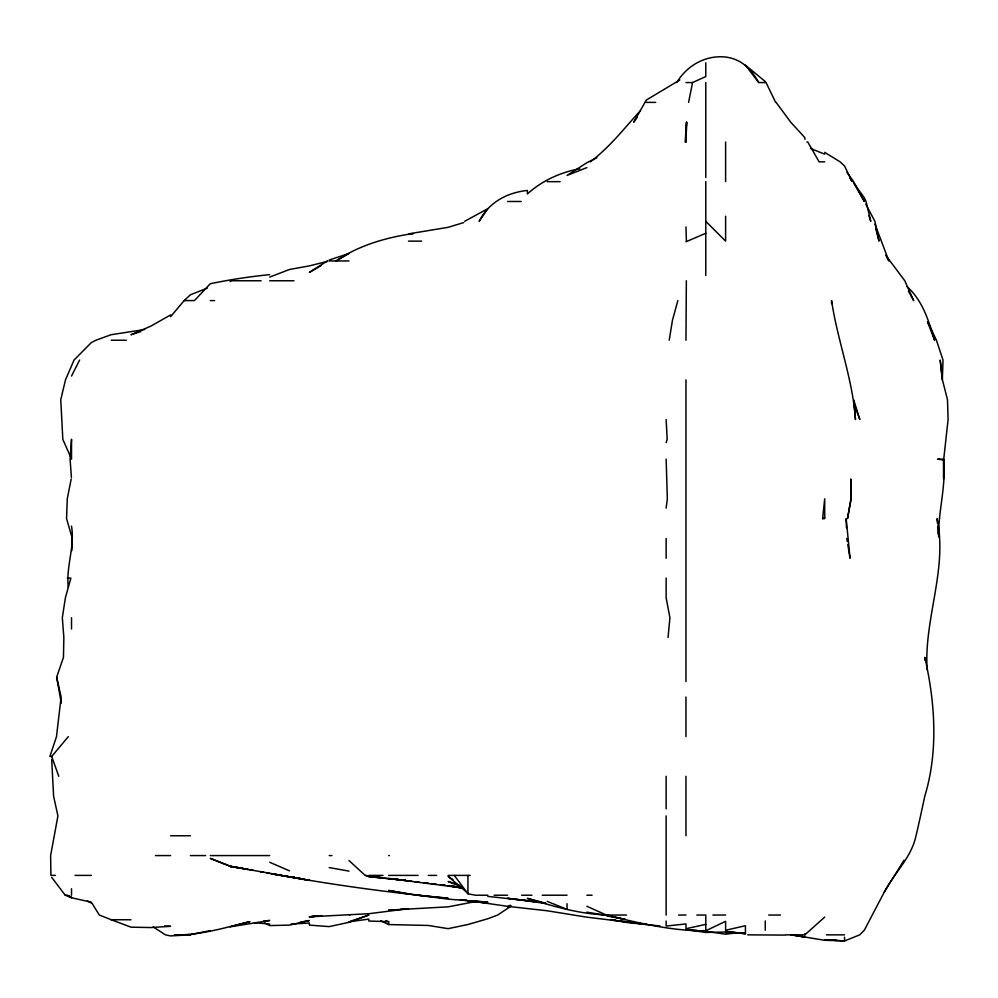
<?xml version="1.0" encoding="UTF-8"?>
<svg xmlns="http://www.w3.org/2000/svg" width="998" height="998" viewBox="0 0 998 998"><rect width="100%" height="100%" fill="white"/><g stroke="black" fill="none" stroke-linecap="round" stroke-linejoin="round"><path stroke-width="1.5" d="M685.963 835.75L685.963 776.294M927.13 669.558C923.861 618.723 947.751 569.546 937.097 518.623L937.421 523.189M686.587 122.205L685.963 142.028L686.587 122.205L685.164 142.028M71.819 550.634L72.293 538.433L66.567 518.623L67.265 498.8L71.207 478.978M938.582 536.912C938.232 511.051 946.241 485.851 943.634 460.028L948.1 419.509L947.489 399.699L942.436 379.876L940.216 360.053L942.324 379.876L943.023 360.053L936.436 340.231L927.604 321.73M71.519 439.557L70.085 459.155L71.407 477.456M668.036 637.547L669.92 617.725L666.14 597.902L666.14 578.079M822.601 518.623L824.71 498.8L824.71 518.623L822.601 518.623L824.71 517.588M666.14 508.157L667.338 498.8L666.14 459.155M68.313 587.223C65.818 566.876 75.012 546.717 71.519 526.158M669.221 340.231L672.427 320.408L677.854 300.585M850.658 500.322L847.502 518.623L851.169 498.8L850.77 478.978L850.92 498.8M688.583 102.382L692.575 82.56L705.786 76.547L705.786 62.737M666.14 442.588L667.175 439.332L666.14 419.509M61.29 703.103L56.661 677.18L63.448 657.37L63.86 637.547L62.325 617.725L65.369 597.902L70.87 578.079L67.34 578.079M71.519 376.059L79.615 360.053M903.988 860.214L884.178 892.287L864.355 930.148L859.715 934.852L844.533 940.964L824.71 939.692L836.91 940.39M686.35 280.762L685.963 340.231M884.178 892.287C894.208 872.913 911.324 857.881 916.027 835.75C919.158 822.589 921.952 809.341 924.797 796.117C938.444 751.344 935.101 702.492 924.822 657.37L925.171 660.414M685.963 241.778L705.786 233.282M637.285 117.228L633.68 122.205L646.317 100.05L679.825 79.977M676.681 82.56C687.048 65.531 705.386 54.927 725.608 57.036C741.938 59.219 750.808 68.899 758.779 82.56L766.052 82.56L775.658 102.382M56.661 677.18L61.128 697.003L56.487 736.649L49.9 756.472L51.696 756.472L68.301 736.649M170.621 316.678L184.168 300.585L190.443 294.759L207.434 288.085M639.855 111.314C623.85 128.742 609.553 147.43 590.305 161.838M785.925 934.852L804.887 934.852L824.71 917.087M511.388 905.91L497.678 915.041L487.76 918.771L467.937 924.497L448.114 928.664L428.292 925.458L388.659 924.56L380.725 920.742M464.669 221.307L487.76 208.719L479.19 221.307C488.321 202.594 507.221 192.502 527.393 190.456L527.393 193.899C542.213 180.65 560.302 172.342 579.776 168.774M327.406 260.952L309.368 272.392L321.256 265.53M170.621 314.931L150.798 326.146L130.975 334.742L140.893 331.586M510.115 905.361L507.583 906.92L510.215 905.361M596.879 157.784L586.861 162.736L567.039 175.436L586.861 167.627M625.085 919.333L606.684 915.216C639.157 923.05 672.178 931.184 705.786 930.797L725.608 921.316L725.608 930.261L745.431 925.732L745.431 933.741L725.608 931.371L745.431 933.779M230.089 281.573L231.948 280.762L261.114 280.762M269.722 277.082L289.545 269.46L309.368 265.892L327.768 261.301M350.423 921.316L368.836 915.041L349.013 922.314L329.19 926.606L309.368 925.109L309.368 923.025L291.067 924.023M329.19 260.016L349.013 253.529L336.139 260.952C358.569 245.396 386.263 237.462 413.047 233.582M463.683 222.591L448.114 227.332L408.469 233.894L413.047 233.732M705.786 924.348L685.963 928.739L685.963 923.923L666.14 926.057L666.14 921.029M263.634 921.029L269.722 920.468L230.089 926.868L249.899 921.603C225.161 927.629 200.074 935.425 174.438 934.852L190.443 935.126M210.266 930.623L189.62 934.852L170.621 935.924L165.431 934.852L153.243 926.93M300.223 922.189L309.368 920.543L289.545 925.121L269.722 925.57L264.445 922.763M144.698 329.527L111.165 334.704L95.933 340.231L91.342 342.588L74.039 360.053L65.494 379.876L60.753 399.699L62.824 439.332L70.272 456.248M477.081 901.281L448.114 906.845L388.659 910.126L394.746 909.689M349.013 921.803L368.836 919.108L368.836 921.017L388.659 921.678L388.659 924.56M737.809 932.718L725.608 934.19L707.308 931.596M319.759 915.69L309.368 916.825L368.836 913.719L408.469 908.691L400.847 909.24M475.559 900.683L467.937 901.468L477.081 900.732M269.722 274.637C249.687 276.658 229.802 279.64 210.266 283.744L194.448 300.585L184.168 300.585M349.537 915.041L349.811 915.041M696.641 930.248L685.963 929.612L705.786 932.444L725.608 932.02M785.064 935.089L747.714 934.852M685.963 82.56L692.575 82.56M646.317 102.382L655.711 102.382M806.858 142.028L807.794 142.028L819.109 161.838L824.71 161.838M547.216 181.661L560.115 181.661M507.583 201.484L521.168 201.484M408.469 241.129L421.68 241.129M686.387 241.129L685.963 226.908M329.19 260.952L349.013 260.952M269.722 280.762L293.998 280.762M210.266 300.585L214.657 300.585M111.165 340.231L126.397 340.231M170.621 835.75L190.443 835.75M155.513 855.573L170.621 855.573M190.443 855.573L205.6 855.573M210.266 855.573L269.722 855.573M329.19 855.573L331.935 855.573M388.659 855.573L389.457 855.573M51.696 875.396L55.451 875.396M75.075 875.396L91.342 875.396M368.836 875.396L383.02 875.396M388.659 875.396L418.087 875.396M428.292 875.396L436.637 875.396M448.114 875.396L470.22 875.396M51.696 877.367L65.244 895.218L67.752 895.218M487.76 895.218L475.535 895.218L467.937 893.796L454.302 875.396M494.135 895.218L507.583 895.218M521.617 895.218L531.922 895.218M542.263 895.218L567.039 895.218M586.861 895.218L592.064 895.218M606.684 915.041L626.507 915.041M678.615 915.041L685.963 915.041M696.841 915.041L705.786 915.041L705.786 932.444M712.896 915.041L725.608 915.041M768.685 915.041L780.486 915.041M826.456 934.852L844.533 934.852M69.012 896.054L71.519 897.751L91.342 902.229L99.326 915.041L111.165 919.707L130.975 919.769M725.608 932.656L745.431 933.043M294.123 876.943L289.545 876.78L294.123 877.367M164.52 926.007L170.621 926.306L150.798 927.554L130.975 927.167L111.165 919.707M533.493 901.319L487.76 896.391M841.489 940.652L844.533 940.827L824.71 940.303L791.626 934.852M702.742 930.61L705.786 930.797M469.459 900.72L487.76 902.18L448.114 899.161L417.825 895.218L448.114 898.237C388.846 892.624 329.814 884.478 271.256 873.637M374.924 876.731L381.024 877.242M606.684 914.954C579.426 914.106 553.266 906.284 527.393 898.35L545.806 903.252M368.836 876.643L405.425 880.348L368.836 876.643L365.605 875.396L368.836 876.219M254.478 922.688L269.722 924.048M541.116 902.267L507.583 898.287L545.694 903.427M660.04 925.982L626.507 922.439L611.263 919.794M432.87 883.804L435.914 884.116M442.014 884.752L445.071 885.076M469.459 900.782L507.583 906.334L547.216 910.775L586.861 917.174L646.317 924.398L626.507 921.715M463.359 899.772L466.415 900.134M431.348 883.692L435.914 884.24M440.492 884.802L445.071 885.351M467.937 900.732L487.76 903.14L470.981 900.757M411.525 881.284L388.659 878.465L461.837 887.883M414.569 881.658L419.148 882.207L416.091 881.708M461.837 888.083L448.114 885.688L460.315 887.284M790.828 934.852L804.887 937.047L793.597 934.852M297.167 877.766L300.223 878.153M611.263 919.62L615.828 920.243M618.885 920.667L624.973 921.503M460.315 899.672L466.415 900.52M291.067 876.768L294.123 877.192M586.861 912.147L603.99 915.041M242.277 868.21L230.089 866.489L248.377 869.483L230.089 866.114L210.266 858.392L230.089 866.289L309.368 880.311L271.144 873.799M408.469 894.021L388.659 890.466L417.014 895.218M451.158 885.825L454.215 886.274M457.259 886.711L460.315 887.147M394.746 878.764L397.803 879.213M400.847 879.65L405.425 880.323M284.33 875.782L288.247 876.369M448.114 885.688L460.315 887.521M271.231 873.774L281.723 875.396M329.19 867.586L349.013 871.117M269.722 873.375L266.678 872.863M606.684 915.902L624.973 919.358M65.244 895.218L71.519 897.751M459.442 885.276L448.114 881.496L462.274 887.06M385.827 920.73L388.659 921.678M810.551 148.477L824.71 154.166M547.216 901.394L567.039 909.365L567.039 903.689M269.722 862.272L289.545 870.88M586.861 906.271L606.372 915.041M69.012 895.892L71.519 897.252M87.487 900.907L91.342 903.04M824.71 152.357L840.091 161.838L844.533 165.955L852.092 181.661L849.822 177.831M453.067 879.637L448.114 876.431L467.937 893.285M765.254 81.524L745.431 65.157L758.779 82.56M349.013 860.55L365.156 875.396M705.786 221.307L725.608 241.129L725.608 216.229M907.007 286.651C922.726 300.523 928.689 320.919 934.602 340.231L927.516 321.83M776.095 102.382L790.74 122.205L804.887 137.674L804.887 139.321M847.003 172.38L853.577 181.661L864.355 201.484L853.689 182.983L864.355 197.804L866.064 201.484L870.755 221.307L868.934 215.643M885.688 255.214L904.799 280.762L913.657 300.585L908.454 291.204M886.536 256.935L888.894 260.952L874.922 224.138M865.765 204.128L874.897 221.307L879.001 241.129L875.683 228.38M855.535 408.182L859.827 419.509L853.652 399.699M51.696 756.472L58.77 776.294M846.791 538.433L847.29 541.49M847.789 544.534L850.034 558.256L846.167 518.623L846.454 527.767M853.789 401.221L855.473 419.509C852.766 379.065 837.447 340.617 831.596 300.585L831.608 303.642M937.633 526.245L938.157 533.868M51.696 759.553L53.593 796.117L57.921 815.927L50.611 855.573L50.935 875.396M844.533 937.172L844.533 940.278M804.887 933.554L804.887 934.852M765.254 920.942L765.254 930.286M725.608 142.028L725.608 181.661M705.786 82.56L705.786 177.532M705.786 181.661L705.786 275.485M685.963 379.876L685.963 681.559M685.963 697.003L685.963 736.649M666.14 538.433L666.14 558.256M666.14 776.294L666.14 808.879M666.14 815.927L666.14 915.041M467.937 875.396L467.937 893.796M71.519 439.332L71.519 459.155M71.519 617.725L71.519 629.014M71.519 888.769L71.519 895.218M321.568 915.727L309.368 916.825L321.568 915.69M943.621 459.155L937.559 459.155L943.634 460.028L943.634 478.978L943.621 459.155M533.493 901.431L527.393 901.019L533.493 901.406M541.116 901.955L538.072 901.743L541.116 901.942M411.525 881.059L408.469 880.772L411.525 881.097M428.292 883.33L423.713 882.768L428.292 883.33M252.956 870.293L249.899 869.732L252.956 870.306M263.634 872.252L260.578 871.691L263.634 872.302"/></g></svg>
